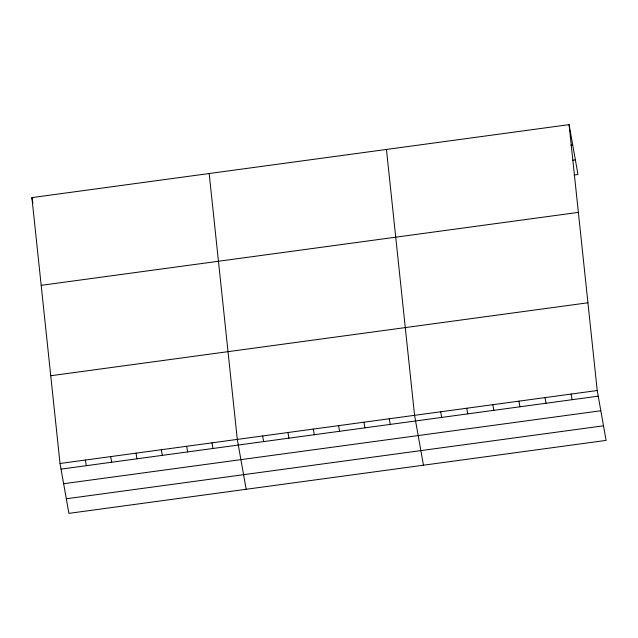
<?xml version="1.0" encoding="UTF-8"?>
<svg xmlns="http://www.w3.org/2000/svg" width="638" height="638" viewBox="0 0 638 638"><rect width="100%" height="100%" fill="white"/><g stroke="black" fill="none" stroke-linecap="round" stroke-linejoin="round"><path stroke-width="0.96" d="M569.088 124.641L597.216 390.52L606.1 440.395L68.912 513.359L60.028 463.483L31.9 197.605L569.088 124.641L577.972 174.517L574.112 175.043M570.763 145.137L572.693 144.874M572.477 160.313L575.372 159.923M41.183 285.338L578.371 212.382M50.745 375.742L587.933 302.779M60.028 463.483L597.216 390.52M61.025 469.121L598.221 396.158M63.633 483.716L600.821 410.752M66.312 498.764L603.5 425.801M571.122 394.061L572.126 399.699M545.027 397.602L546.032 403.24M518.941 401.15L519.946 406.789M492.847 404.691L493.852 410.33M466.753 408.24L467.758 413.879M440.659 411.781L441.663 417.419M423.457 465.206L414.572 415.322L386.445 149.444M389.244 418.767L390.249 424.406M363.923 422.204L364.928 427.843M338.595 425.642L339.599 431.28M313.274 429.087L314.279 434.725M287.945 432.524L288.95 438.162M262.625 435.961L263.63 441.6M246.18 489.282L237.296 439.399L209.176 173.52M211.976 442.844L212.98 448.482M186.647 446.281L187.652 451.919M161.326 449.718L162.331 455.357M135.998 453.163L137.003 458.802M110.677 456.601L111.674 462.239M85.348 460.038L86.353 465.676M31.9 197.605L32.905 203.243"/></g></svg>
